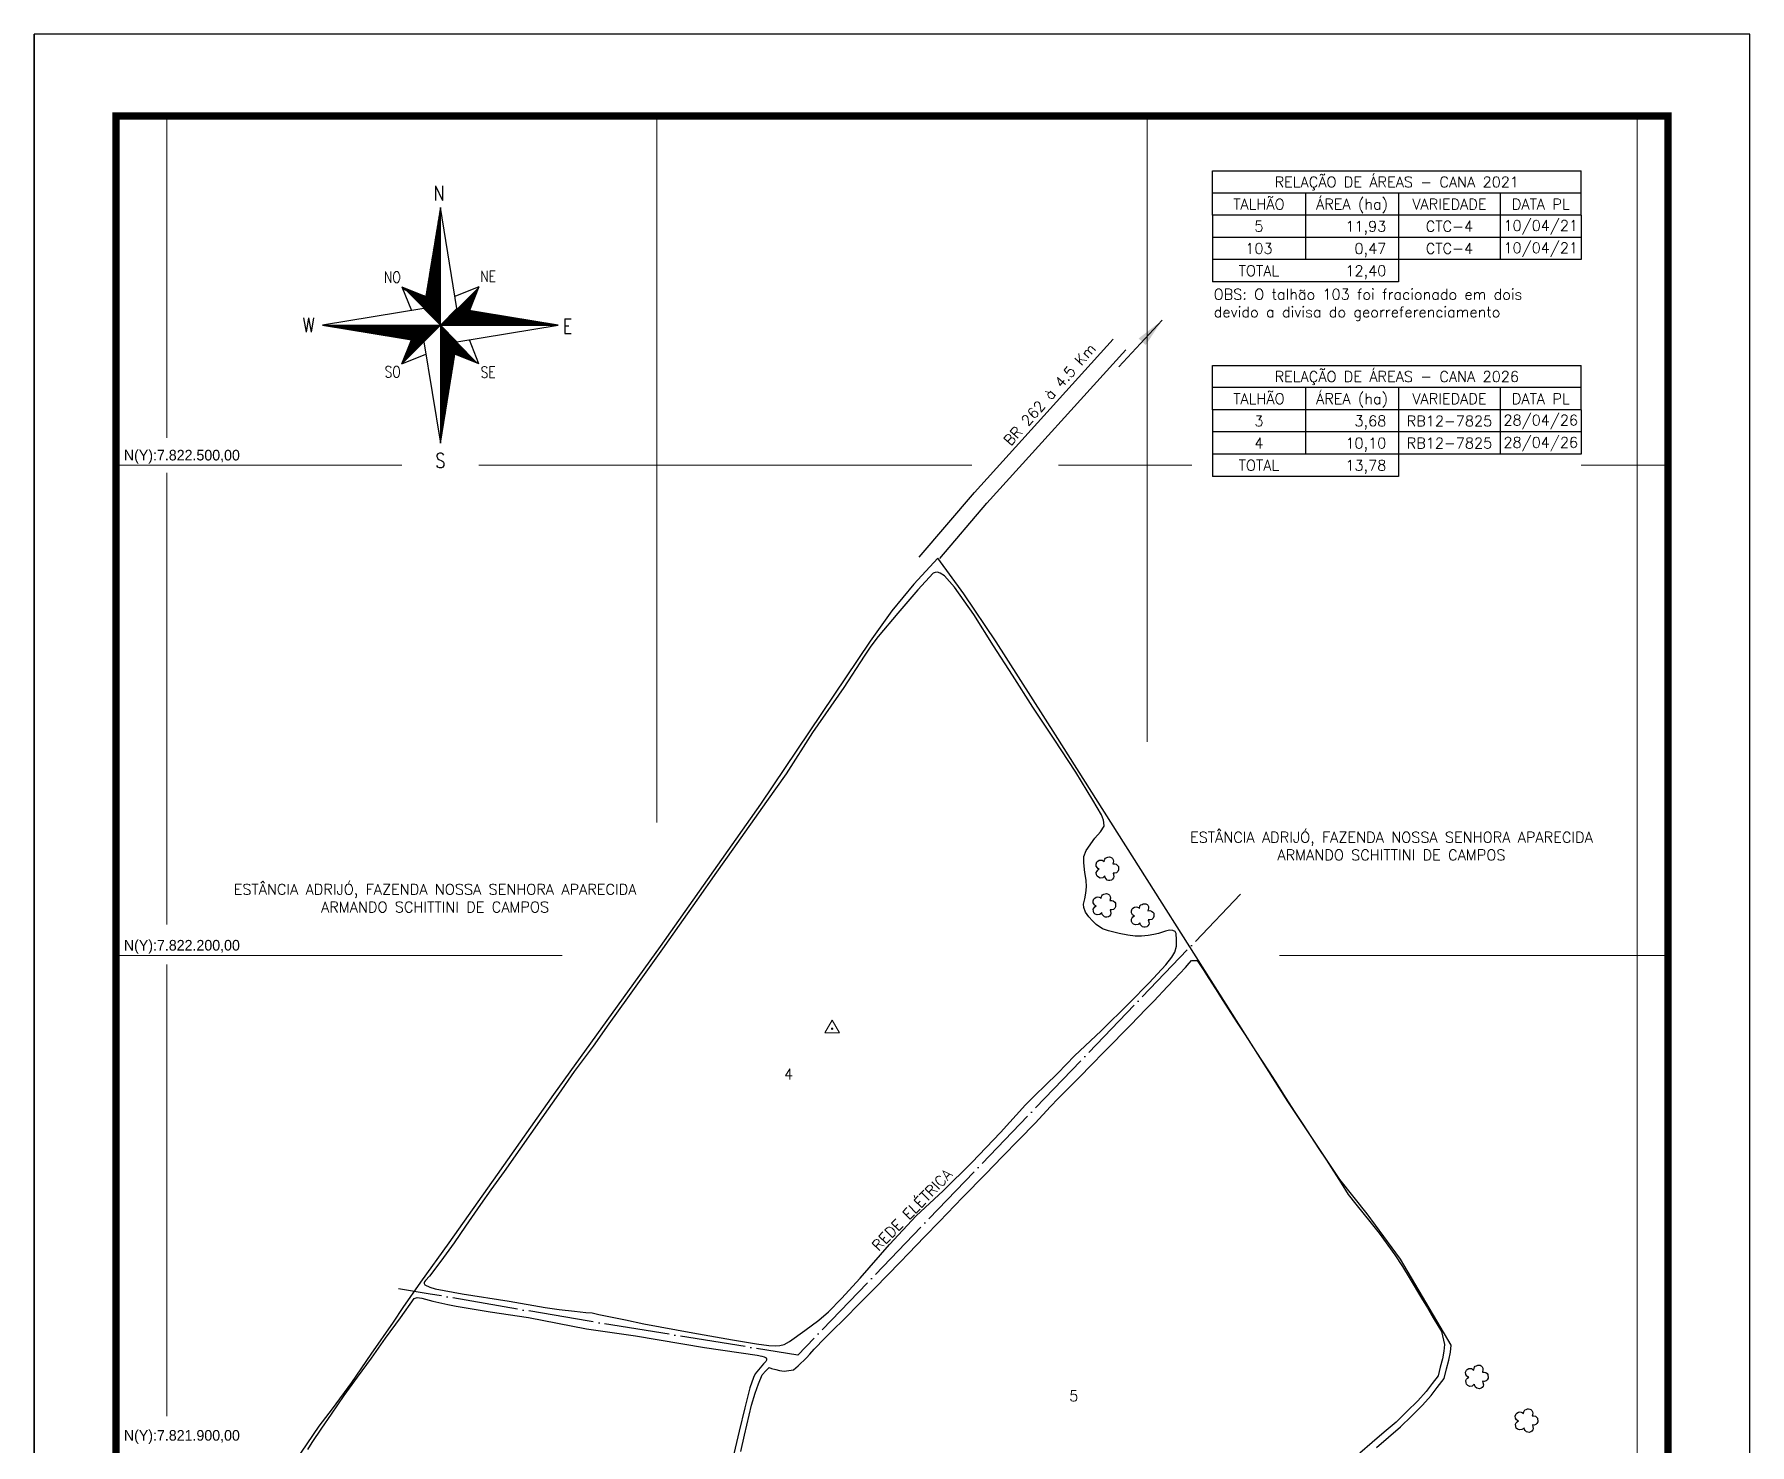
# Model space of a CAD drawing. Extents: x 725919 to 726969, y 7821279 to 7822764.
# Drawn here: x 725919 to 726969, y 7821900 to 7822764 of the extents above; entities that cross this region are included whole.
import ezdxf
from ezdxf.enums import TextEntityAlignment as Align

# ---------------------------------------------------------------- set-up
doc = ezdxf.new("R2010")
doc.units = 0
doc.header["$MEASUREMENT"] = 0
for name, pattern in [('CONTINUO', [0]), ('LIN0', [0]), ('TAPUME', [47, 40, -3.5, 0, -3.5])]:
    doc.linetypes.add(name, pattern=pattern)
for name, color, linetype, lineweight in [('0114000668', 1, 'Continuous', 25), ('COORDENADAS', 7, 'Continuous', 5), ('MALHA', 8, 'Continuous', 9)]:
    doc.layers.add(name, color=color, linetype=linetype, lineweight=lineweight)
for name, color, linetype in [('0114000668004', 5, 'Continuous'), ('0114000668005', 5, 'Continuous'), ('0114000668103', 5, 'Continuous'), ('_SIMBOLO ARVORE', 118, 'Continuous'), ('ESTRADA', 1, 'Continuous'), ('MARGEM', 7, 'CONTINUO'), ('QUADRO_DE_AREAS_CANA_2020', 7, 'Continuous'), ('QUADRO_DE_AREAS_CANA_2021', 7, 'Continuous'), ('REDE_DE_LUZ', 6, 'Continuous'), ('SETA_NORTE', 3, 'Continuous'), ('TEXTO CONFRONTANTES', 7, 'Continuous'), ('TEXTO_DIVERSOS', 7, 'Continuous'), ('TEXTO_NUN_TAL', 7, 'Continuous')]:
    doc.layers.add(name, color=color, linetype=linetype)
doc.styles.add('ROMANS', font='romans')
doc.styles.add('Simplex', font='simplex.shx')
doc.dimstyles.new('ISO-25', dxfattribs={"dimtxt": 2.5, "dimasz": 2.5, "dimexe": 1.25, "dimexo": 0.625, "dimtad": 1, "dimtxsty": 'Standard', "dimcen": 2.5, "dimadec": 0, "dimazin": 0, "dimtfac": 1, "dimtmove": 0, "dimatfit": 3, "dimfxl": 1, "dimarcsym": 0})

# ---------------------------------------------------------------- blocks, each defined once
blk = doc.blocks.new('A$C309442C0')
at = {"layer": 'SETA_NORTE', "linetype": 'Continuous'}
h = blk.add_hatch(dxfattribs=at)
h.set_pattern_fill('ANSI31', color=256, scale=0.1375, angle=-90, style=0)
h.set_pattern_definition([(315, (-215853.3434, 13873.16845), (0.3086963042, 0.3086963042), [])])
h.paths.add_polyline_path([(73.5, 97.4), (74.7, 104.9), (60, 110.8)])
h = blk.add_hatch(dxfattribs=at)
h.set_pattern_fill('ANSI31', color=256, scale=0.1375, angle=180, style=0)
h.set_pattern_definition([(225, (13869.59828, 216024.21475), (0.3086963042, -0.3086963042), [])])
h.paths.add_polyline_path([(93.8, 97.4), (101.4, 96.2), (107.3, 110.8)])
h = blk.add_hatch(dxfattribs=at)
h.set_pattern_fill('ANSI31', color=256, scale=0.1375, style=0)
h.set_pattern_definition([(45, (-13702.2971, -215849.77324), (-0.3086963042, 0.3086963042), [])])
h.paths.add_polyline_path([(73.5, 77), (65.9, 78.3), (60, 63.6)])
h = blk.add_hatch(dxfattribs=at)
h.set_pattern_fill('ANSI31', color=256, scale=0.1375, angle=90, style=0)
h.set_pattern_definition([(135, (216020.6446, -13698.72693), (-0.3086963042, -0.3086963042), [])])
h.paths.add_polyline_path([(93.8, 77), (92.6, 69.5), (107.3, 63.6)])
for p, q in [((83.4, 157.5), (83.7, 157.8)), ((83.5, 158.3), (83.7, 158.4)), ((83.6, 159), (83.7, 159.1)), ((81.3, 145.3), (83.7, 147.6)), ((81.5, 146.1), (83.7, 148.2)), ((81.6, 146.8), (83.7, 148.9)), ((81.7, 147.6), (83.7, 149.5)), ((81.8, 148.3), (83.7, 150.1)), ((82, 149.1), (83.7, 150.8)), ((82.1, 149.9), (83.7, 151.4)), ((82.2, 150.6), (83.7, 152.1)), ((82.3, 151.4), (83.7, 152.7)), ((82.5, 152.2), (83.7, 153.3)), ((82.6, 152.9), (83.7, 154)), ((82.7, 153.7), (83.7, 154.6)), ((82.9, 154.4), (83.7, 155.2)), ((83, 155.2), (83.7, 155.9)), ((83.1, 156), (83.7, 156.5)), ((83.2, 156.7), (83.7, 157.2)), ((79.2, 132.3), (83.7, 136.8)), ((79.3, 133.1), (83.7, 137.4)), ((79.5, 133.8), (83.7, 138)), ((79.6, 134.6), (83.7, 138.7)), ((79.7, 135.4), (83.7, 139.3)), ((79.8, 136.1), (83.7, 140)), ((80, 136.9), (83.7, 140.6)), ((80.1, 137.7), (83.7, 141.2)), ((80.2, 138.4), (83.7, 141.9)), ((80.3, 139.2), (83.7, 142.5)), ((80.5, 139.9), (83.7, 143.1)), ((80.6, 140.7), (83.7, 143.8)), ((80.7, 141.5), (83.7, 144.4)), ((80.8, 142.2), (83.7, 145)), ((81, 143), (83.7, 145.7)), ((81.1, 143.8), (83.7, 146.3)), ((81.2, 144.5), (83.7, 147)), ((77.2, 120.1), (83.7, 126.6)), ((77.3, 120.9), (83.7, 127.2)), ((77.4, 121.6), (83.7, 127.8)), ((77.6, 122.4), (83.7, 128.5)), ((77.7, 123.2), (83.7, 129.1)), ((77.8, 123.9), (83.7, 129.8)), ((78, 124.7), (83.7, 130.4)), ((78.1, 125.5), (83.7, 131)), ((78.2, 126.2), (83.7, 131.7)), ((78.3, 127), (83.7, 132.3)), ((78.5, 127.7), (83.7, 132.9)), ((78.6, 128.5), (83.7, 133.6)), ((78.7, 129.3), (83.7, 134.2)), ((78.8, 130), (83.7, 134.9)), ((79, 130.8), (83.7, 135.5)), ((79.1, 131.6), (83.7, 136.1)), ((75.1, 107.2), (83.7, 115.7)), ((75.2, 107.9), (83.7, 116.4)), ((75.3, 108.7), (83.7, 117)), ((75.4, 109.4), (83.7, 117.7)), ((75.6, 110.2), (83.7, 118.3)), ((75.7, 111), (83.7, 118.9)), ((75.8, 111.7), (83.7, 119.6)), ((75.9, 112.5), (83.7, 120.2)), ((76.1, 113.3), (83.7, 120.8)), ((76.2, 114), (83.7, 121.5)), ((76.3, 114.8), (83.7, 122.1)), ((76.4, 115.5), (83.7, 122.8)), ((76.6, 116.3), (83.7, 123.4)), ((76.7, 117.1), (83.7, 124)), ((76.8, 117.8), (83.7, 124.7)), ((76.9, 118.6), (83.7, 125.3)), ((77.1, 119.4), (83.7, 125.9)), ((60, 110.8), (74.7, 104.9)), ((60, 110.8), (65.9, 96.2)), ((73.5, 97.3), (83.7, 107.5)), ((73.6, 98), (83.7, 108.1)), ((73.7, 98.8), (83.7, 108.7)), ((73.8, 99.5), (83.7, 109.4)), ((73.8, 97), (83.7, 106.8)), ((73.9, 100.3), (83.7, 110)), ((74.1, 101.1), (83.7, 110.6)), ((74.2, 101.8), (83.7, 111.3)), ((74.2, 96.7), (83.7, 106.2)), ((74.3, 102.6), (83.7, 111.9)), ((74.4, 103.3), (83.7, 112.6)), ((74.5, 96.4), (83.7, 105.6)), ((74.6, 104.1), (83.7, 113.2)), ((74.7, 104.9), (83.7, 113.8)), ((74.8, 105.6), (83.7, 114.5)), ((74.9, 106.4), (83.7, 115.1)), ((107.3, 110.8), (92.6, 104.9)), ((107.3, 110.8), (101.4, 96.2)), ((74.8, 96.1), (83.7, 104.9)), ((75.1, 95.7), (83.7, 104.3)), ((75.4, 95.4), (83.7, 103.6)), ((75.8, 95.1), (83.7, 103)), ((76.1, 94.8), (83.7, 102.4)), ((76.4, 94.5), (83.7, 101.7)), ((76.7, 94.2), (83.7, 101.1)), ((77, 93.8), (83.7, 100.5)), ((77.4, 93.5), (83.7, 99.8)), ((77.7, 93.2), (83.7, 99.2)), ((78, 92.9), (83.7, 98.5)), ((78.3, 92.6), (83.7, 97.9)), ((78.6, 92.2), (83.7, 97.3)), ((78.9, 91.9), (83.7, 96.6)), ((79.3, 91.6), (83.7, 96)), ((79.6, 91.3), (83.7, 95.4)), ((79.9, 91), (83.7, 94.7)), ((83.8, 87.2), (94, 97.4)), ((84.4, 87.2), (94.5, 97.3)), ((85.1, 87.2), (95.1, 97.2)), ((85.7, 87.2), (95.6, 97.1)), ((86.3, 87.2), (96.2, 97)), ((87, 87.2), (96.7, 96.9)), ((87.6, 87.2), (97.2, 96.9)), ((88.3, 87.2), (97.8, 96.8)), ((88.9, 87.2), (98.3, 96.7)), ((89.5, 87.2), (98.9, 96.6)), ((90.2, 87.2), (99.4, 96.5)), ((90.8, 87.2), (100, 96.4)), ((91.4, 87.2), (100.5, 96.3)), ((92.1, 87.2), (101.1, 96.2)), ((92.7, 87.2), (101.6, 96.1)), ((93.4, 87.2), (102.2, 96)), ((94, 87.2), (102.7, 96)), ((94.6, 87.2), (103.3, 95.9)), ((95.3, 87.2), (103.8, 95.8)), ((95.9, 87.2), (104.4, 95.7)), ((96.5, 87.2), (104.9, 95.6)), ((97.2, 87.2), (105.5, 95.5)), ((97.8, 87.2), (106, 95.4)), ((98.4, 87.2), (106.5, 95.3)), ((99.1, 87.2), (107.1, 95.2)), ((99.7, 87.2), (107.6, 95.1)), ((100.4, 87.2), (108.2, 95.1)), ((101, 87.2), (108.7, 95)), ((101.6, 87.2), (109.3, 94.9)), ((102.3, 87.2), (109.8, 94.8)), ((102.9, 87.2), (110.4, 94.7)), ((103.5, 87.2), (110.9, 94.6)), ((104.2, 87.2), (111.5, 94.5)), ((11.8, 87.2), (11.8, 87.2)), ((12.3, 87.1), (12.4, 87.2)), ((12.9, 87), (13.1, 87.2)), ((13.4, 86.9), (13.7, 87.2)), ((14, 86.8), (14.4, 87.2)), ((14.5, 86.7), (15, 87.2)), ((15.1, 86.6), (15.6, 87.2)), ((15.6, 86.6), (16.3, 87.2)), ((16.2, 86.5), (16.9, 87.2)), ((16.7, 86.4), (17.5, 87.2)), ((17.2, 86.3), (18.2, 87.2)), ((17.8, 86.2), (18.8, 87.2)), ((18.3, 86.1), (19.5, 87.2)), ((18.9, 86), (20.1, 87.2)), ((19.4, 85.9), (20.7, 87.2)), ((20, 85.8), (21.4, 87.2)), ((20.5, 85.7), (22, 87.2)), ((21.1, 85.7), (22.6, 87.2)), ((21.6, 85.6), (23.3, 87.2)), ((22.2, 85.5), (23.9, 87.2)), ((22.7, 85.4), (24.6, 87.2)), ((23.3, 85.3), (25.2, 87.2)), ((23.8, 85.2), (25.8, 87.2)), ((24.4, 85.1), (26.5, 87.2)), ((24.9, 85), (27.1, 87.2)), ((25.5, 84.9), (27.7, 87.2)), ((26, 84.8), (28.4, 87.2)), ((26.5, 84.8), (29, 87.2)), ((27.1, 84.7), (29.6, 87.2)), ((27.6, 84.6), (30.3, 87.2)), ((28.2, 84.5), (30.9, 87.2)), ((28.7, 84.4), (31.6, 87.2)), ((29.3, 84.3), (32.2, 87.2)), ((29.8, 84.2), (32.8, 87.2)), ((30.4, 84.1), (33.5, 87.2)), ((30.9, 84), (34.1, 87.2)), ((31.5, 83.9), (34.7, 87.2)), ((32, 83.9), (35.4, 87.2)), ((32.6, 83.8), (36, 87.2)), ((33.1, 83.7), (36.7, 87.2)), ((33.7, 83.6), (37.3, 87.2)), ((34.2, 83.5), (37.9, 87.2)), ((34.7, 83.4), (38.6, 87.2)), ((35.3, 83.3), (39.2, 87.2)), ((35.8, 83.2), (39.8, 87.2)), ((36.4, 83.1), (40.5, 87.2)), ((36.9, 83), (41.1, 87.2)), ((37.5, 83), (41.8, 87.2)), ((38, 82.9), (42.4, 87.2)), ((38.6, 82.8), (43, 87.2)), ((39.1, 82.7), (43.7, 87.2)), ((39.7, 82.6), (44.3, 87.2)), ((40.2, 82.5), (44.9, 87.2)), ((40.8, 82.4), (45.6, 87.2)), ((41.3, 82.3), (46.2, 87.2)), ((41.9, 82.2), (46.8, 87.2)), ((42.4, 82.1), (47.5, 87.2)), ((43, 82.1), (48.1, 87.2)), ((43.5, 82), (48.8, 87.2)), ((44, 81.9), (49.4, 87.2)), ((44.6, 81.8), (50, 87.2)), ((45.1, 81.7), (50.7, 87.2)), ((45.7, 81.6), (51.3, 87.2)), ((46.2, 81.5), (51.9, 87.2)), ((46.8, 81.4), (52.6, 87.2)), ((47.3, 81.3), (53.2, 87.2)), ((47.9, 81.2), (53.9, 87.2)), ((48.4, 81.2), (54.5, 87.2)), ((49, 81.1), (55.1, 87.2)), ((49.5, 81), (55.8, 87.2)), ((50.1, 80.9), (56.4, 87.2)), ((50.6, 80.8), (57, 87.2)), ((51.2, 80.7), (57.7, 87.2)), ((51.7, 80.6), (58.3, 87.2)), ((52.3, 80.5), (59, 87.2)), ((52.8, 80.4), (59.6, 87.2)), ((53.3, 80.3), (60.2, 87.2)), ((53.9, 80.3), (60.9, 87.2)), ((54.4, 80.2), (61.5, 87.2)), ((55, 80.1), (62.1, 87.2)), ((55.5, 80), (62.8, 87.2)), ((56.1, 79.9), (63.4, 87.2)), ((56.6, 79.8), (64, 87.2)), ((57.2, 79.7), (64.7, 87.2)), ((57.7, 79.6), (65.3, 87.2)), ((58.3, 79.5), (66, 87.2)), ((58.8, 79.4), (66.6, 87.2)), ((59.4, 79.4), (67.2, 87.2)), ((59.9, 79.3), (67.9, 87.2)), ((83.7, 87.2), (60, 63.6)), ((60.5, 79.2), (68.5, 87.2)), ((61, 79.1), (69.1, 87.2)), ((61.5, 79), (69.8, 87.2)), ((62.1, 78.9), (70.4, 87.2)), ((62.6, 78.8), (71.1, 87.2)), ((63.2, 78.7), (71.7, 87.2)), ((63.7, 78.6), (72.3, 87.2)), ((64.3, 78.5), (73, 87.2)), ((64.8, 78.4), (73.6, 87.2)), ((65.4, 78.4), (74.2, 87.2)), ((65.9, 78.3), (74.9, 87.2)), ((66.5, 78.2), (75.5, 87.2)), ((67, 78.1), (76.2, 87.2)), ((67.6, 78), (76.8, 87.2)), ((68.1, 77.9), (77.4, 87.2)), ((68.7, 77.8), (78.1, 87.2)), ((69.2, 77.7), (78.7, 87.2)), ((69.8, 77.6), (79.3, 87.2)), ((70.3, 77.5), (80, 87.2)), ((70.8, 77.5), (80.6, 87.2)), ((71.4, 77.4), (81.2, 87.2)), ((71.9, 77.3), (81.9, 87.2)), ((72.5, 77.2), (82.5, 87.2)), ((73, 77.1), (83.2, 87.2)), ((80.2, 90.7), (83.7, 94.1)), ((80.5, 90.3), (83.7, 93.4)), ((80.9, 90), (83.7, 92.8)), ((81.2, 89.7), (83.7, 92.2)), ((81.5, 89.4), (83.7, 91.5)), ((81.8, 89.1), (83.7, 90.9)), ((82.1, 88.7), (83.7, 90.3)), ((82.4, 88.4), (83.7, 89.6)), ((82.8, 88.1), (83.7, 89)), ((83.1, 87.8), (83.7, 88.4)), ((83.4, 87.5), (83.7, 87.7)), ((83.7, 87.1), (83.7, 87.1)), ((83.7, 86.4), (84, 86.8)), ((83.7, 85.8), (84.4, 86.5)), ((83.7, 85.2), (84.7, 86.2)), ((83.7, 84.5), (85, 85.9)), ((83.7, 83.9), (85.3, 85.6)), ((83.7, 83.3), (85.6, 85.2)), ((83.7, 82.6), (86, 84.9)), ((83.7, 82), (86.3, 84.6)), ((83.7, 81.3), (86.6, 84.3)), ((104.8, 87.2), (112, 94.4)), ((105.5, 87.2), (112.6, 94.3)), ((106.1, 87.2), (113.1, 94.2)), ((106.7, 87.2), (113.7, 94.1)), ((107.4, 87.2), (114.2, 94.1)), ((108, 87.2), (114.8, 94)), ((108.6, 87.2), (115.3, 93.9)), ((109.3, 87.2), (115.8, 93.8)), ((109.9, 87.2), (116.4, 93.7)), ((110.6, 87.2), (116.9, 93.6)), ((111.2, 87.2), (117.5, 93.5)), ((111.8, 87.2), (118, 93.4)), ((112.5, 87.2), (118.6, 93.3)), ((113.1, 87.2), (119.1, 93.2)), ((113.7, 87.2), (119.7, 93.2)), ((114.4, 87.2), (120.2, 93.1)), ((115, 87.2), (120.8, 93)), ((115.6, 87.2), (121.3, 92.9)), ((116.3, 87.2), (121.9, 92.8)), ((116.9, 87.2), (122.4, 92.7)), ((117.6, 87.2), (123, 92.6)), ((118.2, 87.2), (123.5, 92.5)), ((118.8, 87.2), (124, 92.4)), ((119.5, 87.2), (124.6, 92.3)), ((120.1, 87.2), (125.1, 92.3)), ((120.7, 87.2), (125.7, 92.2)), ((121.4, 87.2), (126.2, 92.1)), ((122, 87.2), (126.8, 92)), ((122.7, 87.2), (127.3, 91.9)), ((123.3, 87.2), (127.9, 91.8)), ((123.9, 87.2), (128.4, 91.7)), ((124.6, 87.2), (129, 91.6)), ((125.2, 87.2), (129.5, 91.5)), ((125.8, 87.2), (130.1, 91.4)), ((126.5, 87.2), (130.6, 91.4)), ((127.1, 87.2), (131.2, 91.3)), ((127.8, 87.2), (131.7, 91.2)), ((128.4, 87.2), (132.3, 91.1)), ((129, 87.2), (132.8, 91)), ((129.7, 87.2), (133.3, 90.9)), ((130.3, 87.2), (133.9, 90.8)), ((130.9, 87.2), (134.4, 90.7)), ((131.6, 87.2), (135, 90.6)), ((132.2, 87.2), (135.5, 90.5)), ((132.8, 87.2), (136.1, 90.5)), ((133.5, 87.2), (136.6, 90.4)), ((134.1, 87.2), (137.2, 90.3)), ((134.8, 87.2), (137.7, 90.2)), ((135.4, 87.2), (138.3, 90.1)), ((136, 87.2), (138.8, 90)), ((136.7, 87.2), (139.4, 89.9)), ((137.3, 87.2), (139.9, 89.8)), ((137.9, 87.2), (140.5, 89.7)), ((138.6, 87.2), (141, 89.6)), ((139.2, 87.2), (141.6, 89.6)), ((139.9, 87.2), (142.1, 89.5)), ((140.5, 87.2), (142.6, 89.4)), ((141.1, 87.2), (143.2, 89.3)), ((141.8, 87.2), (143.7, 89.2)), ((142.4, 87.2), (144.3, 89.1)), ((143, 87.2), (144.8, 89)), ((143.7, 87.2), (145.4, 88.9)), ((144.3, 87.2), (145.9, 88.8)), ((144.9, 87.2), (146.5, 88.7)), ((145.6, 87.2), (147, 88.7)), ((146.2, 87.2), (147.6, 88.6)), ((146.9, 87.2), (148.1, 88.5)), ((147.5, 87.2), (148.7, 88.4)), ((148.1, 87.2), (149.2, 88.3)), ((148.8, 87.2), (149.8, 88.2)), ((149.4, 87.2), (150.3, 88.1)), ((150, 87.2), (150.8, 88)), ((150.7, 87.2), (151.4, 87.9)), ((151.3, 87.2), (151.9, 87.8)), ((152, 87.2), (152.5, 87.8)), ((152.6, 87.2), (153, 87.7)), ((153.2, 87.2), (153.6, 87.6)), ((153.9, 87.2), (154.1, 87.5)), ((154.5, 87.2), (154.7, 87.4)), ((155.1, 87.2), (155.2, 87.3)), ((60, 63.6), (65.9, 78.3)), ((83.7, 80.7), (86.9, 84)), ((83.7, 80.1), (87.2, 83.6)), ((83.7, 79.4), (87.5, 83.3)), ((83.7, 78.8), (87.9, 83)), ((83.7, 78.2), (88.2, 82.7)), ((83.7, 77.5), (88.5, 82.4)), ((83.7, 76.9), (88.8, 82.1)), ((83.7, 76.2), (89.1, 81.7)), ((83.7, 75.6), (89.5, 81.4)), ((83.7, 75), (89.8, 81.1)), ((83.7, 74.3), (90.1, 80.8)), ((83.7, 73.7), (90.4, 80.5)), ((83.7, 73.1), (90.7, 80.1)), ((83.7, 72.4), (91, 79.8)), ((83.7, 71.8), (91.4, 79.5)), ((83.7, 71.2), (91.7, 79.2)), ((83.7, 70.5), (92, 78.9)), ((83.7, 69.9), (92.3, 78.5)), ((83.7, 69.2), (92.6, 78.2)), ((83.7, 68.6), (93, 77.9)), ((83.7, 68), (93.3, 77.6)), ((83.7, 67.3), (93.6, 77.3)), ((83.7, 66.7), (93.8, 76.9)), ((83.7, 66.1), (93.7, 76.1)), ((83.7, 65.4), (93.6, 75.3)), ((83.7, 64.8), (93.4, 74.6)), ((83.7, 64.1), (93.3, 73.8)), ((107.3, 63.6), (101.4, 78.3)), ((60, 63.6), (74.7, 69.5)), ((83.7, 63.5), (93.2, 73)), ((83.7, 62.9), (93.1, 72.3)), ((83.7, 62.2), (92.9, 71.5)), ((83.7, 61.6), (92.8, 70.8)), ((83.7, 61), (92.7, 70)), ((83.7, 60.3), (92.6, 69.2)), ((83.7, 59.7), (92.4, 68.5)), ((83.7, 59), (92.3, 67.7)), ((83.7, 58.4), (92.2, 66.9)), ((83.7, 57.8), (92.1, 66.2)), ((83.7, 57.1), (91.9, 65.4)), ((83.7, 56.5), (91.8, 64.7)), ((83.7, 55.9), (91.7, 63.9)), ((83.7, 55.2), (91.6, 63.1)), ((107.3, 63.6), (92.6, 69.5)), ((83.7, 54.6), (91.4, 62.4)), ((83.7, 54), (91.3, 61.6)), ((83.7, 53.3), (91.2, 60.8)), ((83.7, 52.7), (91.1, 60.1)), ((83.7, 52), (90.9, 59.3)), ((83.7, 51.4), (90.8, 58.6)), ((83.7, 50.8), (90.7, 57.8)), ((83.7, 50.1), (90.5, 57)), ((83.7, 49.5), (90.4, 56.3)), ((83.7, 48.9), (90.3, 55.5)), ((83.7, 48.2), (90.2, 54.7)), ((83.7, 47.6), (90, 54)), ((83.7, 46.9), (89.9, 53.2)), ((83.7, 46.3), (89.8, 52.5)), ((83.7, 45.7), (89.7, 51.7)), ((83.7, 45), (89.5, 50.9)), ((83.7, 44.4), (89.4, 50.2)), ((83.7, 43.8), (89.3, 49.4)), ((83.7, 43.1), (89.2, 48.6)), ((83.7, 42.5), (89, 47.9)), ((83.7, 41.8), (88.9, 47.1)), ((83.7, 41.2), (88.8, 46.3)), ((83.7, 40.6), (88.7, 45.6)), ((83.7, 39.9), (88.5, 44.8)), ((83.7, 39.3), (88.4, 44.1)), ((83.7, 38.7), (88.3, 43.3)), ((83.7, 38), (88.2, 42.5)), ((83.7, 37.4), (88, 41.8)), ((83.7, 36.8), (87.9, 41)), ((83.7, 36.1), (87.8, 40.2)), ((83.7, 35.5), (87.7, 39.5)), ((83.7, 34.8), (87.5, 38.7)), ((83.7, 34.2), (87.4, 38)), ((83.7, 33.6), (87.3, 37.2)), ((83.7, 32.9), (87.2, 36.4)), ((83.7, 32.3), (87, 35.7)), ((83.7, 31.7), (86.9, 34.9)), ((83.7, 31), (86.8, 34.1)), ((83.7, 30.4), (86.7, 33.4)), ((83.7, 29.7), (86.5, 32.6)), ((83.7, 29.1), (86.4, 31.9)), ((83.7, 28.5), (86.3, 31.1)), ((83.7, 27.8), (86.2, 30.3)), ((83.7, 27.2), (86, 29.6)), ((83.7, 26.6), (85.9, 28.8)), ((83.7, 25.9), (85.8, 28)), ((83.7, 25.3), (85.6, 27.3)), ((83.7, 24.6), (85.5, 26.5)), ((83.7, 24), (85.4, 25.8)), ((83.7, 23.4), (85.3, 25)), ((83.7, 22.7), (85.1, 24.2)), ((83.7, 22.1), (85, 23.5)), ((83.7, 21.5), (84.9, 22.7)), ((83.7, 20.8), (84.8, 21.9)), ((83.7, 20.2), (84.6, 21.2)), ((83.7, 19.6), (84.5, 20.4)), ((83.7, 18.9), (84.4, 19.7)), ((83.7, 18.3), (84.3, 18.9)), ((83.7, 17.6), (84.1, 18.1)), ((83.7, 17), (84, 17.4)), ((83.7, 16.4), (83.9, 16.6)), ((83.7, 15.7), (83.8, 15.8))]:
    blk.add_line(p, q, dxfattribs=at)
blk.add_lwpolyline([(93.8, 77), (155.7, 87.2), (93.8, 97.4), (83.7, 159.3), (73.5, 97.4), (11.6, 87.2), (73.5, 77), (83.7, 15.1)], close=True, dxfattribs=at)
for points in [[(83.7, 87.2), (83.7, 159.3)], [(83.7, 87.2), (73.5, 97.4)], [(83.7, 87.2), (93.8, 97.4)], [(11.6, 87.2), (155.7, 87.2)], [(83.7, 87.2), (73.5, 77)], [(83.7, 87.2), (93.8, 77)], [(83.7, 87.2), (83.7, 15.1)]]:
    blk.add_lwpolyline(points, dxfattribs=at)
at = {"layer": 'SETA_NORTE', "color": 7, "lineweight": 30, "style": 'ROMANS', "width": 0.8}
for s, height, p in [('N ', 8.94, (79.5, 163.6)), ('NO', 6.88, (49.1, 113.2)), ('NE', 6.87, (108, 113.7)), ('W', 8.94, (-0.7, 82.9)), ('E', 8.94, (158.6, 82.1)), ('SO', 6.88, (49.5, 55.3)), ('SE', 6.87, (108.3, 55)), ('S', 8.94, (80.6, 0))]:
    blk.add_text(s, height=height, dxfattribs=at).set_placement(p)

msp = doc.modelspace()

# ---------------------------------------------------------------- linework, layer by layer
at = {"layer": '0114000668', "linetype": 'CONTINUO'}
msp.add_lwpolyline([(726740.4, 7821898.8), (726747.8, 7821905), (726755.2, 7821911.4), (726761.9, 7821918), (726768.6, 7821924.6), (726773.9, 7821930.5), (726777.7, 7821935.5), (726781.9, 7821941), (726783.4, 7821946.9), (726784.8, 7821952.3), (726785.7, 7821957.2), (726786.1, 7821961.5), (726755.1, 7822014), (726734.8, 7822041.9), (726718.1, 7822062.8), (726686.1, 7822110.6), (726543.9, 7822335), (726507.7, 7822391.9), (726487.8, 7822421.4), (726471.9, 7822443.2), (726457.3, 7822427.2), (726443.9, 7822410.9), (726430.6, 7822392.3), (726363.5, 7822292.6), (726301.9, 7822205.5), (726236.8, 7822114.9), (726202.2, 7822065.8), (726172.6, 7822024.1), (726155.3, 7822000), (726155.3, 7822000), (726144.4, 7821984.4), (726138.6, 7821975.4), (726124.9, 7821955.8), (726113, 7821938.5), (726101.3, 7821922.4), (726093, 7821911.9), (726071.1, 7821879.3)], dxfattribs=at)
at = {"layer": '0114000668004', "linetype": 'Continuous'}
msp.add_lwpolyline([(726180.7, 7821992.9), (726209.5, 7821988.3), (726231.5, 7821984.5), (726240.2, 7821983.3), (726249.6, 7821982.2), (726256.4, 7821981.5), (726260.3, 7821981.2), (726264.5, 7821980.2), (726280.7, 7821977), (726291.9, 7821974.5), (726322, 7821969), (726346.2, 7821964.7), (726361, 7821962.3), (726368.6, 7821961.2), (726372.4, 7821961), (726375.2, 7821961.2), (726377.8, 7821961.9), (726381.1, 7821963.7), (726390.5, 7821970.4), (726399.1, 7821976.7), (726405, 7821981.9), (726412.9, 7821990), (726424.5, 7822002.5), (726442.4, 7822023.1), (726458.6, 7822040.5), (726475.2, 7822055.9), (726492.8, 7822073.2), (726510.4, 7822091.5), (726525.6, 7822108.5), (726531.7, 7822114.7), (726537.6, 7822120.3), (726545.5, 7822127.8), (726555.6, 7822138.6), (726571.9, 7822153.8), (726589.2, 7822170.9), (726601.3, 7822183.1), (726611.6, 7822194.3), (726615.2, 7822198.9), (726617.1, 7822201.9), (726618, 7822205.6), (726618, 7822209.6), (726617.8, 7822213.3), (726617.2, 7822214.6), (726615.9, 7822215.3), (726613.8, 7822215.5), (726611.3, 7822214.9), (726607, 7822213.3), (726604.1, 7822212.7), (726600.8, 7822212.1), (726596.7, 7822211.7), (726592.7, 7822211.7), (726588.2, 7822212.3), (726582.9, 7822213.4), (726576.5, 7822215), (726572.8, 7822216.3), (726568.9, 7822218.8), (726566.6, 7822221.2), (726564.4, 7822223.5), (726562.3, 7822226.4), (726561.3, 7822229.3), (726561.2, 7822231.3), (726561.9, 7822234.7), (726562.5, 7822238), (726563, 7822242), (726562.7, 7822246), (726561.9, 7822250.8), (726561.3, 7822256.7), (726561.4, 7822260.5), (726562.8, 7822264.1), (726568, 7822271.8), (726571.6, 7822275.7), (726573.8, 7822279), (726573.6, 7822281.4), (726573.3, 7822282.8), (726572.2, 7822286), (726566.9, 7822295.1), (726556.5, 7822312.2), (726543.1, 7822332.4), (726530.2, 7822351.9), (726517.6, 7822371.6), (726506.1, 7822389.4), (726494, 7822408.6), (726482.2, 7822425.4), (726476, 7822432.4), (726473.3, 7822434), (726471.8, 7822434.5), (726470.4, 7822434.4), (726469.1, 7822433.9), (726459.8, 7822423.7), (726447.5, 7822409.5), (726435.4, 7822395.2), (726430.9, 7822389.3), (726426.8, 7822383.1), (726414.4, 7822363.9), (726395.2, 7822336.5), (726379.1, 7822311.1), (726367.1, 7822294.1), (726346.5, 7822265), (726336.5, 7822251), (726324.5, 7822233.8), (726313.7, 7822218.4), (726303.5, 7822204.1), (726292.2, 7822188.2), (726282, 7822174), (726270.6, 7822158), (726261, 7822144.5), (726249.4, 7822128.9), (726239.7, 7822115.1), (726229.5, 7822100.6), (726216.1, 7822081.3), (726206.6, 7822067.7), (726198.3, 7822056.5), (726192, 7822047.6), (726182.9, 7822034.2), (726176, 7822024.1), (726167.8, 7822012.9), (726160.9, 7822003.7), (726158.4, 7822000.9), (726157.8, 7822000.2), (726157.5, 7821999.7), (726157.6, 7821999.1), (726158, 7821998.3), (726161, 7821996.9), (726164.2, 7821995.9), (726169.7, 7821994.9)], close=True, dxfattribs=at)
at = {"layer": '0114000668005', "linetype": 'CONTINUO'}
msp.add_lwpolyline([(726351.4, 7821896.4), (726353.6, 7821906.4), (726357.9, 7821924.7), (726360.1, 7821932.1), (726362.2, 7821937.7), (726364.4, 7821943.3), (726366.6, 7821945.6), (726368.8, 7821947.8), (726370.2, 7821947.2), (726372.7, 7821946.5), (726375.1, 7821945.8), (726377.9, 7821945.5), (726383.6, 7821946.4), (726386.5, 7821948.8), (726391.6, 7821953.6), (726393.7, 7821956), (726396.3, 7821958.9), (726402.7, 7821965.7), (726406.9, 7821969.8), (726415.2, 7821978), (726423.6, 7821986.5), (726433.3, 7821996.3), (726448.8, 7822012.3), (726453.9, 7822017.5), (726463.8, 7822027.7), (726473, 7822037.1), (726477.7, 7822042), (726482.4, 7822046.9), (726487.1, 7822051.7), (726501.3, 7822066.3), (726511.4, 7822076.6), (726521.8, 7822087.3), (726531.5, 7822097.3), (726541, 7822107.4), (726545.7, 7822112.4), (726559.8, 7822126.6), (726564.8, 7822131.8), (726574.7, 7822141.9), (726579.6, 7822146.8), (726584.6, 7822152), (726589.8, 7822157.2), (726599.5, 7822167.2), (726604.1, 7822172), (726612.5, 7822180.9), (726616.6, 7822185.3), (726620.1, 7822188.9), (726623.5, 7822192.5), (726625.9, 7822195.2), (726627.2, 7822196.9), (726630.6, 7822196.8), (726634.3, 7822191.4), (726637.9, 7822185.9), (726642, 7822179.5), (726646.5, 7822172.3), (726651.1, 7822165), (726655.6, 7822158.1), (726660.1, 7822151.3), (726664.8, 7822144), (726669.7, 7822136.4), (726674.7, 7822128.8), (726679.8, 7822120.7), (726684.9, 7822112.7), (726690, 7822104.6), (726695.3, 7822096.6), (726705.2, 7822081.6), (726709.9, 7822074.6), (726718.8, 7822060.6), (726723.2, 7822053.6), (726727.8, 7822047.8), (726737.2, 7822036), (726742.1, 7822029.9), (726751.6, 7822016.7), (726756.3, 7822009.6), (726760.5, 7822002.9), (726768, 7821990.2), (726771.6, 7821984.2), (726775.2, 7821978.2), (726780.3, 7821969.7), (726782.1, 7821961.9), (726781.7, 7821957.8), (726780.9, 7821953.1), (726779.5, 7821947.9), (726778.2, 7821942.7), (726774.5, 7821937.9), (726770.9, 7821933), (726765.7, 7821927.3), (726759.1, 7821920.8), (726752.5, 7821914.3), (726745.2, 7821908.1), (726737.8, 7821901.8), (726730.3, 7821895.2)], dxfattribs=at)
at = {"layer": '0114000668103', "linetype": 'Continuous'}
msp.add_lwpolyline([(726086.4, 7821897.6), (726088.9, 7821901.9), (726094.9, 7821910.6), (726100.8, 7821919.2), (726108.6, 7821930.5), (726116.8, 7821941.8), (726125.3, 7821953.5), (726133.9, 7821965.7), (726143, 7821978.2), (726151.4, 7821989.9), (726153.3, 7821990.5), (726156.2, 7821990.2), (726162.9, 7821988.4), (726172.1, 7821986.3), (726177.2, 7821985.3), (726197.9, 7821981.9), (726221.5, 7821978.4), (726256.8, 7821971.4), (726286.8, 7821967.2), (726329.1, 7821960), (726361.4, 7821955.3), (726364.3, 7821954.6), (726365.7, 7821954.2), (726366.8, 7821953.6), (726367, 7821953), (726367, 7821952.3), (726366.6, 7821951.5), (726365.2, 7821949.9), (726362.1, 7821946.3), (726360.1, 7821943.8), (726359.2, 7821941.6), (726356.8, 7821935.2), (726353.9, 7821923.1), (726350.3, 7821908.8), (726344.7, 7821884.5)], dxfattribs=at)
at = {"layer": '_SIMBOLO ARVORE', "linetype": 'CONTINUO'}
for points in [[(726574.1, 7822248.6, 0), (726572.9, 7822247.5, 0), (726571.3, 7822247.3, 0), (726570.2, 7822247.8, 0), (726569.4, 7822248.5, 0), (726569, 7822249.4, 0), (726568.9, 7822250.8, 0), (726569.4, 7822251.6, 0), (726569.8, 7822252.2, 0), (726570.7, 7822252.9, 0), (726570.1, 7822253, 0), (726569.6, 7822253.5, 0), (726568.9, 7822254.6, 0), (726568.8, 7822255.8, 0), (726569.3, 7822257.2, 0), (726569.8, 7822257.6, 0), (726570.7, 7822258.2, 0), (726571.7, 7822258.3, 0), (726572.5, 7822258.2, 0), (726573.1, 7822257.9, 0), (726573.8, 7822257.3, 0), (726574, 7822258.5, 0), (726574.1, 7822258.9, 0), (726574.6, 7822259.6, 0), (726575.4, 7822259.9, 0), (726576.1, 7822260.2, 0), (726577, 7822260.3, 0), (726577.7, 7822260.1, 0), (726578.4, 7822259.8, 0), (726578.8, 7822259.3, 0), (726579.3, 7822258.5, 0), (726579.4, 7822257.6, 0), (726579, 7822256, 0), (726580.2, 7822256, 0), (726581.1, 7822255.8, 0), (726582, 7822255.1, 0), (726582.5, 7822254.5, 0), (726582.6, 7822252.3, 0), (726582.1, 7822251.3, 0), (726581.3, 7822250.6, 0), (726580.2, 7822250.3, 0), (726579.2, 7822250.4, 0), (726579.7, 7822248.3, 0), (726579.5, 7822247.4, 0), (726578.9, 7822246.6, 0), (726578.2, 7822246.1, 0), (726577.3, 7822245.8, 0), (726576.4, 7822245.9, 0), (726575.7, 7822246.1, 0), (726574.9, 7822246.9, 0), (726574.3, 7822247.6, 0), (726574.1, 7822248.7, 0)], [(726572.3, 7822226.1, 0), (726571.1, 7822225, 0), (726569.5, 7822224.8, 0), (726568.3, 7822225.3, 0), (726567.5, 7822226.1, 0), (726567.2, 7822227, 0), (726567.1, 7822228.3, 0), (726567.6, 7822229.1, 0), (726568, 7822229.7, 0), (726568.9, 7822230.4, 0), (726568.3, 7822230.5, 0), (726567.8, 7822231, 0), (726567.1, 7822232.1, 0), (726567, 7822233.3, 0), (726567.5, 7822234.7, 0), (726568, 7822235.1, 0), (726568.9, 7822235.7, 0), (726569.9, 7822235.8, 0), (726570.7, 7822235.7, 0), (726571.3, 7822235.4, 0), (726572, 7822234.8, 0), (726572.2, 7822236, 0), (726572.3, 7822236.4, 0), (726572.8, 7822237.1, 0), (726573.6, 7822237.4, 0), (726574.3, 7822237.7, 0), (726575.2, 7822237.8, 0), (726575.9, 7822237.6, 0), (726576.6, 7822237.3, 0), (726577, 7822236.8, 0), (726577.5, 7822236, 0), (726577.6, 7822235.1, 0), (726577.2, 7822233.5, 0), (726578.4, 7822233.5, 0), (726579.3, 7822233.3, 0), (726580.2, 7822232.6, 0), (726580.7, 7822232, 0), (726580.8, 7822229.8, 0), (726580.3, 7822228.8, 0), (726579.5, 7822228.1, 0), (726578.4, 7822227.8, 0), (726577.4, 7822227.9, 0), (726577.9, 7822225.8, 0), (726577.7, 7822224.9, 0), (726577.1, 7822224.1, 0), (726576.4, 7822223.6, 0), (726575.5, 7822223.3, 0), (726574.6, 7822223.4, 0), (726573.9, 7822223.6, 0), (726573.1, 7822224.4, 0), (726572.5, 7822225.1, 0), (726572.3, 7822226.2, 0)], [(726595.7, 7822219.9, 0), (726594.5, 7822218.9, 0), (726592.9, 7822218.7, 0), (726591.8, 7822219.1, 0), (726591, 7822219.9, 0), (726590.6, 7822220.8, 0), (726590.5, 7822222.2, 0), (726591, 7822223, 0), (726591.4, 7822223.6, 0), (726592.3, 7822224.2, 0), (726591.8, 7822224.4, 0), (726591.2, 7822224.9, 0), (726590.5, 7822226, 0), (726590.4, 7822227.2, 0), (726590.9, 7822228.5, 0), (726591.4, 7822229, 0), (726592.3, 7822229.6, 0), (726593.3, 7822229.7, 0), (726594.1, 7822229.6, 0), (726594.7, 7822229.3, 0), (726595.4, 7822228.7, 0), (726595.6, 7822229.9, 0), (726595.7, 7822230.3, 0), (726596.2, 7822231, 0), (726597, 7822231.2, 0), (726597.7, 7822231.6, 0), (726598.6, 7822231.6, 0), (726599.3, 7822231.5, 0), (726600, 7822231.2, 0), (726600.4, 7822230.7, 0), (726600.9, 7822229.9, 0), (726601, 7822229, 0), (726600.6, 7822227.3, 0), (726601.8, 7822227.4, 0), (726602.7, 7822227.1, 0), (726603.6, 7822226.4, 0), (726604.1, 7822225.9, 0), (726604.2, 7822223.7, 0), (726603.7, 7822222.7, 0), (726603, 7822222, 0), (726601.8, 7822221.7, 0), (726600.8, 7822221.8, 0), (726601.3, 7822219.7, 0), (726601.1, 7822218.8, 0), (726600.5, 7822218, 0), (726599.8, 7822217.4, 0), (726598.9, 7822217.2, 0), (726598, 7822217.3, 0), (726597.3, 7822217.5, 0), (726596.5, 7822218.3, 0), (726595.9, 7822219, 0), (726595.8, 7822220, 0)], [(726800.3, 7821937.5, 0), (726799.1, 7821936.4, 0), (726797.5, 7821936.2, 0), (726796.4, 7821936.7, 0), (726795.6, 7821937.5, 0), (726795.3, 7821938.4, 0), (726795.2, 7821939.7, 0), (726795.6, 7821940.5, 0), (726796.1, 7821941.2, 0), (726797, 7821941.8, 0), (726796.4, 7821942, 0), (726795.8, 7821942.4, 0), (726795.1, 7821943.5, 0), (726795, 7821944.8, 0), (726795.5, 7821946.1, 0), (726796, 7821946.5, 0), (726796.9, 7821947.1, 0), (726797.9, 7821947.2, 0), (726798.7, 7821947.1, 0), (726799.3, 7821946.8, 0), (726800, 7821946.2, 0), (726800.2, 7821947.4, 0), (726800.4, 7821947.9, 0), (726800.9, 7821948.5, 0), (726801.6, 7821948.8, 0), (726802.4, 7821949.1, 0), (726803.2, 7821949.2, 0), (726804, 7821949.1, 0), (726804.6, 7821948.7, 0), (726805.1, 7821948.2, 0), (726805.5, 7821947.4, 0), (726805.6, 7821946.5, 0), (726805.3, 7821944.9, 0), (726806.4, 7821944.9, 0), (726807.3, 7821944.7, 0), (726808.2, 7821944, 0), (726808.7, 7821943.4, 0), (726808.8, 7821941.2, 0), (726808.3, 7821940.2, 0), (726807.6, 7821939.5, 0), (726806.4, 7821939.2, 0), (726805.4, 7821939.3, 0), (726806, 7821937.2, 0), (726805.7, 7821936.4, 0), (726805.1, 7821935.5, 0), (726804.5, 7821935, 0), (726803.5, 7821934.7, 0), (726802.6, 7821934.8, 0), (726801.9, 7821935, 0), (726801.1, 7821935.8, 0), (726800.6, 7821936.5, 0), (726800.4, 7821937.6, 0)], [(726830.8, 7821910.7, 0), (726829.5, 7821909.7, 0), (726827.9, 7821909.5, 0), (726826.8, 7821910, 0), (726826, 7821910.7, 0), (726825.7, 7821911.6, 0), (726825.6, 7821913, 0), (726826, 7821913.8, 0), (726826.5, 7821914.4, 0), (726827.4, 7821915.1, 0), (726826.8, 7821915.2, 0), (726826.2, 7821915.7, 0), (726825.6, 7821916.8, 0), (726825.4, 7821918, 0), (726825.9, 7821919.3, 0), (726826.4, 7821919.8, 0), (726827.4, 7821920.4, 0), (726828.3, 7821920.5, 0), (726829.1, 7821920.4, 0), (726829.7, 7821920.1, 0), (726830.4, 7821919.5, 0), (726830.6, 7821920.7, 0), (726830.8, 7821921.1, 0), (726831.3, 7821921.8, 0), (726832.1, 7821922, 0), (726832.8, 7821922.4, 0), (726833.6, 7821922.4, 0), (726834.4, 7821922.3, 0), (726835, 7821922, 0), (726835.5, 7821921.5, 0), (726835.9, 7821920.7, 0), (726836.1, 7821919.8, 0), (726835.7, 7821918.2, 0), (726836.8, 7821918.2, 0), (726837.8, 7821917.9, 0), (726838.7, 7821917.2, 0), (726839.1, 7821916.7, 0), (726839.3, 7821914.5, 0), (726838.7, 7821913.5, 0), (726838, 7821912.8, 0), (726836.9, 7821912.5, 0), (726835.9, 7821912.6, 0), (726836.4, 7821910.5, 0), (726836.2, 7821909.6, 0), (726835.6, 7821908.8, 0), (726834.9, 7821908.3, 0), (726834, 7821908, 0), (726833, 7821908.1, 0), (726832.3, 7821908.3, 0), (726831.5, 7821909.1, 0), (726831, 7821909.8, 0), (726830.8, 7821910.9, 0)]]:
    msp.add_polyline3d(points, dxfattribs=at)
at = {"layer": 'COORDENADAS', "color": 7, "lineweight": 9, "flags": 128}
msp.add_lwpolyline([(726402.8, 7822152.5), (726411.8, 7822152.5), (726407.3, 7822160.3)], close=True, dxfattribs=at)
at = {"layer": 'COORDENADAS', "color": 7, "lineweight": 9, "const_width": 0.706, "flags": 128}
msp.add_lwpolyline([(726406.9, 7822155.1, -1), (726407.6, 7822155.1, -1)], format="xyb", close=True, dxfattribs=at)
at = {"layer": 'ESTRADA', "linetype": 'Continuous'}
for points in [[(726460.5, 7822443.7), (726494.3, 7822483.3), (726579.2, 7822577.2)], [(726473.2, 7822442.9), (726502, 7822476.7), (726587, 7822570.6)]]:
    msp.add_lwpolyline(points, dxfattribs=at)
at = {"layer": 'MALHA', "linetype": 'Continuous'}
for p, q in [((726000, 7822516.8), (726000, 7822713.8)), ((726300, 7822281.4), (726300, 7822713.8)), ((726600, 7822330.7), (726600, 7822713.8)), ((726900, 7821446), (726900, 7822713.8)), ((725968.9, 7822500), (726143.8, 7822500)), ((726191, 7822500), (726492.8, 7822500)), ((726545.8, 7822500), (726627.4, 7822500)), ((726865.8, 7822500), (726918.9, 7822500)), ((726000, 7822218.8), (726000, 7822495.4)), ((725968.9, 7822200), (726242, 7822200)), ((726681.1, 7822200), (726918.9, 7822200)), ((726000, 7821917.9), (726000, 7822194.5))]:
    msp.add_line(p, q, dxfattribs=at)
at = {"layer": 'MARGEM', "color": 174, "linetype": 'LIN0'}
msp.add_line((725918.9, 7821278.8), (725918.9, 7822763.8), dxfattribs=at)
at = {"layer": 'MARGEM', "color": 174, "linetype": 'LIN0', "flags": 128}
msp.add_lwpolyline([(726968.9, 7821278.8), (726968.9, 7822763.8), (725918.9, 7822763.8), (725918.9, 7821278.8)], close=True, dxfattribs=at)
at = {"layer": 'MARGEM', "color": 174, "linetype": 'LIN0', "const_width": 4.54, "flags": 128}
msp.add_lwpolyline([(726918.9, 7821446), (726918.9, 7822713.8), (725968.9, 7822713.8), (725968.9, 7821446)], close=True, dxfattribs=at)
at = {"layer": 'QUADRO_DE_AREAS_CANA_2020', "color": 174, "linetype": 'ByBlock'}
for p, q in [((726640.1, 7822533.9), (726640.1, 7822561.1)), ((726640.1, 7822561.1), (726865.8, 7822561.1)), ((726865.8, 7822533.9), (726865.8, 7822561.1)), ((726640.1, 7822533.9), (726640.1, 7822493.2)), ((726865.8, 7822533.9), (726865.8, 7822506.8)), ((726753.9, 7822506.8), (726753.9, 7822493.2)), ((726865.8, 7822506.8), (726753.9, 7822506.8)), ((726753.9, 7822493.2), (726640.1, 7822493.2))]:
    msp.add_line(p, q, dxfattribs=at)
at = {"layer": 'QUADRO_DE_AREAS_CANA_2020', "linetype": 'Continuous'}
for p, q in [((726865.8, 7822547.5), (726640.1, 7822547.5)), ((726697, 7822547.5), (726697, 7822506.8)), ((726753.9, 7822547.5), (726753.9, 7822506.8)), ((726816.2, 7822547.5), (726816.2, 7822506.8)), ((726865.8, 7822533.9), (726640.1, 7822533.9)), ((726865.8, 7822520.4), (726640.1, 7822520.4)), ((726753.9, 7822506.8), (726640.1, 7822506.8))]:
    msp.add_line(p, q, dxfattribs=at)
at = {"layer": 'QUADRO_DE_AREAS_CANA_2021', "color": 174, "linetype": 'ByBlock'}
for p, q in [((726640.1, 7822653.1), (726640.1, 7822680.2)), ((726640.1, 7822680.2), (726865.8, 7822680.2)), ((726865.8, 7822653.1), (726865.8, 7822680.2)), ((726640.1, 7822653.1), (726640.1, 7822612.3)), ((726865.8, 7822653.1), (726865.8, 7822625.9)), ((726753.9, 7822625.9), (726753.9, 7822612.3)), ((726865.8, 7822625.9), (726753.9, 7822625.9)), ((726753.9, 7822612.3), (726640.1, 7822612.3))]:
    msp.add_line(p, q, dxfattribs=at)
at = {"layer": 'QUADRO_DE_AREAS_CANA_2021', "linetype": 'Continuous'}
for p, q in [((726865.8, 7822666.6), (726640.1, 7822666.6)), ((726697, 7822666.6), (726697, 7822625.9)), ((726753.9, 7822666.6), (726753.9, 7822625.9)), ((726816.2, 7822666.6), (726816.2, 7822625.9)), ((726865.8, 7822653.1), (726640.1, 7822653.1)), ((726865.8, 7822639.5), (726640.1, 7822639.5)), ((726753.9, 7822625.9), (726640.1, 7822625.9))]:
    msp.add_line(p, q, dxfattribs=at)
at = {"layer": 'REDE_DE_LUZ', "linetype": 'TAPUME', "flags": 128}
msp.add_lwpolyline([(726657.3, 7822237.4), (726386.3, 7821955.3), (726258.5, 7821976), (726161.2, 7821992.7), (726141.8, 7821995.9)], dxfattribs=at)

# ---------------------------------------------------------------- block references
at = {"layer": 'SETA_NORTE', "linetype": 'ByBlock'}
msp.add_blockref('A$C309442C0', (726083.8, 7822498.5), dxfattribs=at)

# ---------------------------------------------------------------- texts
at = {"layer": 'MALHA'}
for s, p in [('N(Y):7.822.500,00', (725973.7, 7822501)), ('N(Y):7.822.200,00', (725973.7, 7822201)), ('N(Y):7.821.900,00', (725973.7, 7821901))]:
    msp.add_text(s, height=6.5, dxfattribs=at).set_placement(p, align=Align.BOTTOM_LEFT)
at = {"layer": 'QUADRO_DE_AREAS_CANA_2020', "linetype": 'Continuous', "style": 'Simplex'}
for s, p in [('RELAÇÃO DE ÁREAS - CANA 2026', (726752.9, 7822554.3)), ('TALHÃO', (726668.5, 7822540.7)), ('ÁREA (ha)', (726725.5, 7822540.7)), ('VARIEDADE', (726785.1, 7822540.7)), ('DATA PL', (726841, 7822540.7)), ('28/04/26', (726841, 7822527.6)), ('3', (726668.5, 7822527.1)), ('RB12-7825', (726785.1, 7822527.1)), ('4', (726668.5, 7822513.6)), ('RB12-7825', (726785.1, 7822513.6)), ('28/04/26', (726841, 7822514)), ('TOTAL', (726668.5, 7822500))]:
    msp.add_text(s, height=6.5, dxfattribs=at).set_placement(p, align=Align.MIDDLE_CENTER)
for s, p in [('3,68', (726746.5, 7822523.9)), ('10,10', (726746.5, 7822510.3)), ('13,78', (726746.5, 7822496.7))]:
    msp.add_text(s, height=6.5, dxfattribs=at).set_placement(p, align=Align.RIGHT)
at = {"layer": 'QUADRO_DE_AREAS_CANA_2021', "linetype": 'Continuous', "style": 'Simplex'}
for s, p in [('RELAÇÃO DE ÁREAS - CANA 2021', (726752.9, 7822673.4)), ('TALHÃO', (726668.5, 7822659.8)), ('ÁREA (ha)', (726725.5, 7822659.8)), ('VARIEDADE', (726785.1, 7822659.8)), ('DATA PL', (726841, 7822659.8)), ('5', (726668.5, 7822646.3)), ('CTC-4', (726785.1, 7822646.3)), ('10/04/21', (726841, 7822646.7)), ('10/04/21', (726841, 7822633.1)), ('103', (726668.5, 7822632.7)), ('CTC-4', (726785.1, 7822632.7)), ('TOTAL', (726668.5, 7822619.1))]:
    msp.add_text(s, height=6.5, dxfattribs=at).set_placement(p, align=Align.MIDDLE_CENTER)
for s, p in [('11,93', (726746.5, 7822643)), ('0,47', (726746.5, 7822629.4)), ('12,40', (726746.5, 7822615.8))]:
    msp.add_text(s, height=6.5, dxfattribs=at).set_placement(p, align=Align.RIGHT)
at = {"layer": 'TEXTO CONFRONTANTES', "linetype": 'Continuous', "char_height": 6.5, "width": 350.433, "attachment_point": 5, "style": 'Simplex'}
for insert in [(726749.6, 7822266.9, -460.2), (726164.2, 7822235, -460.2)]:
    msp.add_mtext('ESTÂNCIA ADRIJÓ, FAZENDA NOSSA SENHORA APARECIDA\\PARMANDO SCHITTINI DE CAMPOS', dxfattribs=dict(at, insert=insert))
at = {"layer": 'TEXTO_DIVERSOS', "linetype": 'Continuous', "style": 'Simplex'}
for s, rotation, p in [('BR 262 à 4.5 Km', 48.5189, (726516.5, 7822511.4)), ('REDE ELÉTRICA', 45.5975, (726435.6, 7822018.6))]:
    msp.add_text(s, height=6.5, rotation=rotation, dxfattribs=at).set_placement(p)
at = {"layer": 'TEXTO_DIVERSOS', "color": 1, "linetype": 'Continuous', "insert": (726640.8, 7822607.9, -5.9), "char_height": 6.5, "width": 223.188, "attachment_point": 1, "style": 'Simplex'}
msp.add_mtext('OBS: O talhão 103 foi fracionado em dois devido a divisa do georreferenciamento', dxfattribs=at)
at = {"layer": 'TEXTO_NUN_TAL', "linetype": 'Continuous', "style": 'Simplex'}
for s, p in [('4', (726377.8, 7822124.1)), ('5', (726552.4, 7821927.1))]:
    msp.add_text(s, height=6.5, dxfattribs=at).set_placement(p)

# ---------------------------------------------------------------- leaders
msp.add_leader([(726609.3, 7822588.8), (726582.8, 7822560.3)], dimstyle='ISO-25', override={"dimasz": 18, "dimzin": 0})

doc.saveas('drawing.dxf')
